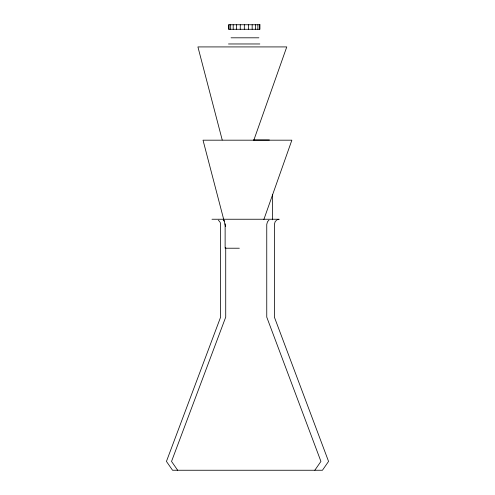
<?xml version="1.0" encoding="UTF-8"?>
<svg xmlns="http://www.w3.org/2000/svg" width="495" height="495" viewBox="0 0 495 495"><rect width="100%" height="100%" fill="white"/><g stroke="black" fill="none" stroke-linecap="round" stroke-linejoin="round"><path stroke-width="0.74" d="M253.861 140.079L286.766 46.92L197.92 46.92L222.218 139.961M263.847 219.52L291.864 140.184L203.024 140.184L225.565 226.531M314.814 470.25L320.933 461.414L266.756 317.116L266.756 224.396L267.51 221.704L268.952 220.164M276.581 220.164L275.14 221.704L274.379 224.396L274.379 317.116L328.562 461.414L322.443 470.25L172.557 470.25L166.438 461.414L220.621 317.116L220.621 224.396L220.188 222.329L218.419 220.164M277.181 219.799L279.192 219.242L211.984 219.242M231.054 37.806L258.885 37.806M228.498 43.968L259.832 43.968M253.558 139.98L269.36 139.98M239.339 248.218L225.126 248.218L225.126 223.814M223.523 220.164L224.557 221.123M177.662 470.25L171.536 461.414L225.72 317.116L225.72 247.574M272.473 194.714L272.473 219.799M259.411 24.75L259.411 29.279M257.87 24.75L257.87 29.279M255.395 24.75L255.395 29.279M252.159 24.75L252.159 29.279M248.385 24.75L248.385 29.279M244.326 24.75L244.326 29.279M240.261 24.75L240.261 29.279M236.462 24.75L236.462 29.279M233.195 24.75L233.195 29.279M230.682 24.75L230.682 29.279M229.086 24.75L229.086 29.279M259.925 24.75L228.529 24.75L228.529 29.279L259.925 29.279L259.925 24.75"/></g></svg>
